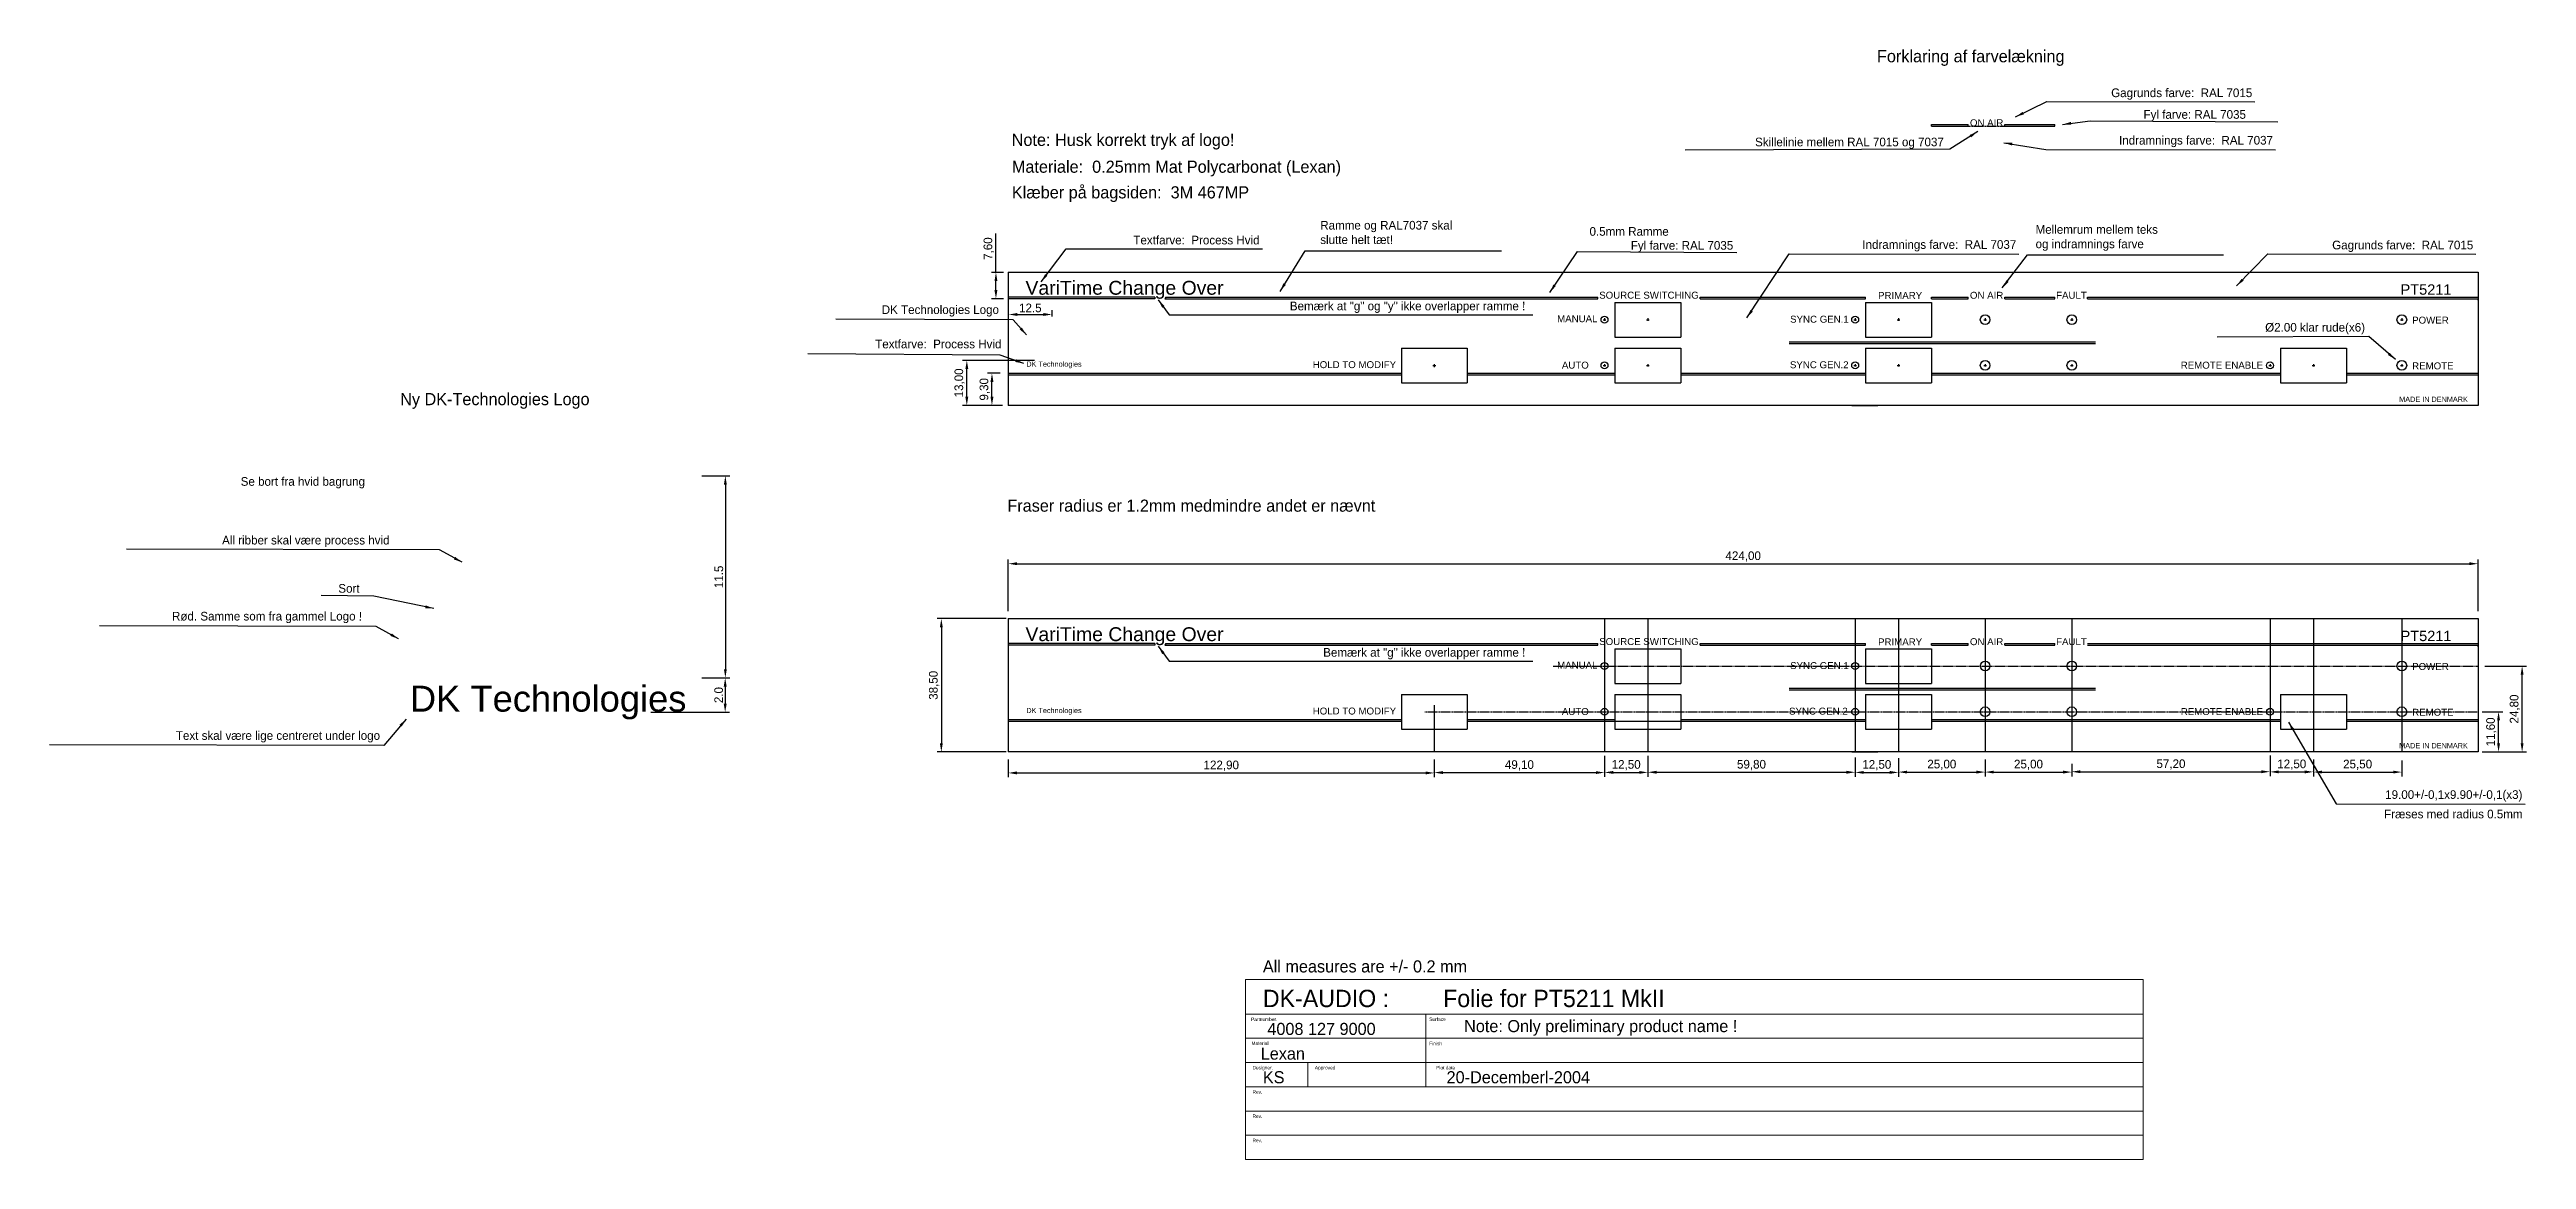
# Model space of a CAD drawing. Header units: millimetres. Extents: x 228 to 942, y 202 to 522.
import ezdxf

# ---------------------------------------------------------------- set-up
doc = ezdxf.new("R2010")
doc.units = ezdxf.units.MM
doc.header["$MEASUREMENT"] = 0
doc.linetypes.add('HIDDEN', pattern=[0.375, 0.25, -0.125])
doc.layers.add('Folie', color=4, linetype='Continuous')
doc.layers.add('Silketryk_1', color=2, linetype='Continuous')
doc.layers.add('Folie_dim', color=7, linetype='Continuous', lineweight=20)
doc.layers.add('Folie_head', color=2, linetype='Continuous', lineweight=20)
doc.styles.add('DK-Audio', font='ARIAL.TTF')
doc.dimstyles.new('ISO-25', dxfattribs={"dimtxt": 2.5, "dimasz": 2.5, "dimexe": 1.25, "dimexo": 0.625, "dimtad": 1, "dimzin": 1, "dimtxsty": 'Standard', "dimcen": 2.5, "dimadec": 0, "dimazin": 0, "dimtfac": 1, "dimtmove": 0, "dimatfit": 3, "dimfxl": 0, "dimarcsym": 0})

# ---------------------------------------------------------------- blocks, each defined once
blk = doc.blocks.new('*D62')
at = {"layer": 'DEFPOINTS', "color": 0}
for p in [(504.45, 317.7), (627.35, 317.7), (627.35, 313.15)]:
    blk.add_point(p, dxfattribs=at)
at = {"layer": 'Folie_dim', "color": 0, "lineweight": -2}
for p, q in [((504.45, 317.07), (504.45, 311.9)), ((627.35, 317.07), (627.35, 311.9)), ((506.95, 313.15), (624.85, 313.15))]:
    blk.add_line(p, q, dxfattribs=at)
at = {"layer": 'Folie_dim', "color": 0}
for points in [[(506.95, 313.57), (506.95, 312.73), (504.45, 313.15)], [(624.85, 313.57), (624.85, 312.73), (627.35, 313.15)]]:
    blk.add_solid(points, dxfattribs=at)
at = {"layer": 'Folie_dim', "color": 0, "insert": (565.9, 315.23), "char_height": 2.5, "attachment_point": 5}
blk.add_mtext('122,90', dxfattribs=at)
blk = doc.blocks.new('*D57')
at = {"layer": 'DEFPOINTS', "color": 0}
for p in [(504.45, 357.7), (485.15, 319.2), (504.45, 319.2)]:
    blk.add_point(p, dxfattribs=at)
at = {"layer": 'Folie_dim', "color": 0, "lineweight": -2}
for p, q in [((503.82, 357.7), (483.9, 357.7)), ((485.15, 355.2), (485.15, 321.7)), ((503.82, 319.2), (483.9, 319.2))]:
    blk.add_line(p, q, dxfattribs=at)
at = {"layer": 'Folie_dim', "color": 0}
for points in [[(484.73, 355.2), (485.57, 355.2), (485.15, 357.7)], [(484.73, 321.7), (485.57, 321.7), (485.15, 319.2)]]:
    blk.add_solid(points, dxfattribs=at)
at = {"layer": 'Folie_dim', "color": 0, "insert": (483.07, 338.45), "char_height": 2.5, "attachment_point": 5, "rotation": 90}
blk.add_mtext('38,50', dxfattribs=at)
blk = doc.blocks.new('*D69')
at = {"layer": 'DEFPOINTS', "color": 0}
for p in [(928.45, 373.55), (504.45, 359.2), (928.45, 359.2)]:
    blk.add_point(p, dxfattribs=at)
at = {"layer": 'Folie_dim', "color": 0, "lineweight": -2}
for p, q in [((504.45, 359.82), (504.45, 374.8)), ((506.95, 373.55), (925.95, 373.55)), ((928.45, 359.82), (928.45, 374.8))]:
    blk.add_line(p, q, dxfattribs=at)
at = {"layer": 'Folie_dim', "color": 0}
for points in [[(506.95, 373.97), (506.95, 373.13), (504.45, 373.55)], [(925.95, 373.97), (925.95, 373.13), (928.45, 373.55)]]:
    blk.add_solid(points, dxfattribs=at)
at = {"layer": 'Folie_dim', "color": 0, "insert": (716.45, 375.63), "char_height": 2.5, "attachment_point": 5}
blk.add_mtext('424,00', dxfattribs=at)
blk = doc.blocks.new('*D74')
at = {"layer": 'DEFPOINTS', "color": 0}
for p in [(415.4, 398.9), (415.4, 340.6), (422.85, 340.6)]:
    blk.add_point(p, dxfattribs=at)
at = {"layer": 'Silketryk_1', "color": 0, "lineweight": -2}
for p, q in [((416.02, 398.9), (424.1, 398.9)), ((422.85, 396.4), (422.85, 343.1)), ((416.02, 340.6), (424.1, 340.6))]:
    blk.add_line(p, q, dxfattribs=at)
at = {"layer": 'Silketryk_1', "color": 0}
for points in [[(422.43, 396.4), (423.27, 396.4), (422.85, 398.9)], [(422.43, 343.1), (423.27, 343.1), (422.85, 340.6)]]:
    blk.add_solid(points, dxfattribs=at)
at = {"layer": 'Silketryk_1', "color": 0, "insert": (420.97, 369.75), "char_height": 2.5, "attachment_point": 5, "rotation": 90}
blk.add_mtext('11.5', dxfattribs=at)
blk = doc.blocks.new('*D75')
at = {"layer": 'DEFPOINTS', "color": 0}
for p in [(504.55, 444.25), (517.1, 445.5), (517.1, 444.25)]:
    blk.add_point(p, dxfattribs=at)
at = {"layer": 'Silketryk_1', "color": 0, "lineweight": -2}
for p, q in [((504.55, 444.88), (504.55, 446.75)), ((507.05, 445.5), (514.6, 445.5)), ((517.1, 444.88), (517.1, 446.75))]:
    blk.add_line(p, q, dxfattribs=at)
at = {"layer": 'Silketryk_1', "color": 0}
for points in [[(507.05, 445.92), (507.05, 445.08), (504.55, 445.5)], [(514.6, 445.92), (514.6, 445.08), (517.1, 445.5)]]:
    blk.add_solid(points, dxfattribs=at)
at = {"layer": 'Silketryk_1', "color": 0, "insert": (510.82, 447.38), "char_height": 2.5, "attachment_point": 5}
blk.add_mtext('12.5', dxfattribs=at)
blk = doc.blocks.new('*D76')
at = {"layer": 'DEFPOINTS', "color": 0}
for p in [(492.5, 432.25), (512.6, 432.25), (503.45, 419.25)]:
    blk.add_point(p, dxfattribs=at)
at = {"layer": 'Silketryk_1', "color": 0, "lineweight": -2}
for p, q in [((511.98, 432.25), (491.25, 432.25)), ((492.5, 421.75), (492.5, 429.75)), ((502.82, 419.25), (491.25, 419.25))]:
    blk.add_line(p, q, dxfattribs=at)
at = {"layer": 'Silketryk_1', "color": 0}
for points in [[(492.08, 429.75), (492.92, 429.75), (492.5, 432.25)], [(492.08, 421.75), (492.92, 421.75), (492.5, 419.25)]]:
    blk.add_solid(points, dxfattribs=at)
at = {"layer": 'Silketryk_1', "color": 0, "insert": (490.42, 425.75), "char_height": 2.5, "attachment_point": 5, "rotation": 90}
blk.add_mtext('13,00', dxfattribs=at)
blk = doc.blocks.new('*D77')
at = {"layer": 'DEFPOINTS', "color": 0}
for p in [(418.95, 340.6), (400.75, 330.65), (422.8, 330.65)]:
    blk.add_point(p, dxfattribs=at)
at = {"layer": 'Silketryk_1', "color": 0, "lineweight": -2}
for p, q in [((419.57, 340.6), (424.05, 340.6)), ((422.8, 338.1), (422.8, 333.15)), ((401.38, 330.65), (424.05, 330.65))]:
    blk.add_line(p, q, dxfattribs=at)
at = {"layer": 'Silketryk_1', "color": 0}
for points in [[(422.38, 338.1), (423.22, 338.1), (422.8, 340.6)], [(422.38, 333.15), (423.22, 333.15), (422.8, 330.65)]]:
    blk.add_solid(points, dxfattribs=at)
at = {"layer": 'Silketryk_1', "color": 0, "insert": (420.93, 335.63), "char_height": 2.5, "attachment_point": 5, "rotation": 90}
blk.add_mtext('2.0', dxfattribs=at)
blk = doc.blocks.new('*D104')
at = {"layer": 'DEFPOINTS', "color": 0}
for p in [(499.75, 428.55), (502.75, 428.55), (502.75, 419.25)]:
    blk.add_point(p, dxfattribs=at)
at = {"layer": 'Silketryk_1', "color": 0, "lineweight": -2}
for p, q in [((502.12, 428.55), (498.5, 428.55)), ((499.75, 421.75), (499.75, 426.05)), ((502.12, 419.25), (498.5, 419.25))]:
    blk.add_line(p, q, dxfattribs=at)
at = {"layer": 'Silketryk_1', "color": 0}
for points in [[(499.33, 426.05), (500.17, 426.05), (499.75, 428.55)], [(499.33, 421.75), (500.17, 421.75), (499.75, 419.25)]]:
    blk.add_solid(points, dxfattribs=at)
at = {"layer": 'Silketryk_1', "color": 0, "insert": (497.67, 423.9), "char_height": 2.5, "attachment_point": 5, "rotation": 90}
blk.add_mtext('9,30', dxfattribs=at)
blk = doc.blocks.new('*D105')
at = {"layer": 'DEFPOINTS', "color": 0}
for p in [(500.9, 457.65), (503.7, 457.65), (503.7, 450.05)]:
    blk.add_point(p, dxfattribs=at)
at = {"layer": 'Silketryk_1', "color": 0, "lineweight": -2}
for p, q in [((500.9, 457.65), (500.9, 468.9)), ((503.07, 457.65), (499.65, 457.65)), ((500.9, 452.55), (500.9, 455.15)), ((503.07, 450.05), (499.65, 450.05))]:
    blk.add_line(p, q, dxfattribs=at)
at = {"layer": 'Silketryk_1', "color": 0}
for points in [[(500.48, 455.15), (501.32, 455.15), (500.9, 457.65)], [(500.48, 452.55), (501.32, 452.55), (500.9, 450.05)]]:
    blk.add_solid(points, dxfattribs=at)
at = {"layer": 'Silketryk_1', "color": 0, "insert": (498.82, 464.53), "char_height": 2.5, "attachment_point": 5, "rotation": 90}
blk.add_mtext('7,60', dxfattribs=at)
blk = doc.blocks.new('*D119')
at = {"layer": 'DEFPOINTS', "color": 0}
for p in [(929.8, 344), (941.15, 344), (929.8, 319.2)]:
    blk.add_point(p, dxfattribs=at)
at = {"layer": 'Silketryk_1', "color": 0, "lineweight": -2}
for p, q in [((930.43, 344), (942.4, 344)), ((941.15, 321.7), (941.15, 341.5)), ((930.43, 319.2), (942.4, 319.2))]:
    blk.add_line(p, q, dxfattribs=at)
at = {"layer": 'Silketryk_1', "color": 0}
for points in [[(940.73, 341.5), (941.57, 341.5), (941.15, 344)], [(940.73, 321.7), (941.57, 321.7), (941.15, 319.2)]]:
    blk.add_solid(points, dxfattribs=at)
at = {"layer": 'Silketryk_1', "color": 0, "insert": (939.07, 331.6), "char_height": 2.5, "attachment_point": 5, "rotation": 90}
blk.add_mtext('24,80', dxfattribs=at)
blk = doc.blocks.new('*D118')
at = {"layer": 'DEFPOINTS', "color": 0}
for p in [(929, 330.8), (934.35, 330.8), (929, 319.2)]:
    blk.add_point(p, dxfattribs=at)
at = {"layer": 'Silketryk_1', "color": 0, "lineweight": -2}
for p, q in [((929.62, 330.8), (935.6, 330.8)), ((934.35, 321.7), (934.35, 328.3)), ((929.62, 319.2), (935.6, 319.2))]:
    blk.add_line(p, q, dxfattribs=at)
at = {"layer": 'Silketryk_1', "color": 0}
for points in [[(933.93, 328.3), (934.77, 328.3), (934.35, 330.8)], [(933.93, 321.7), (934.77, 321.7), (934.35, 319.2)]]:
    blk.add_solid(points, dxfattribs=at)
at = {"layer": 'Silketryk_1', "color": 0, "insert": (932.27, 325), "char_height": 2.5, "attachment_point": 5, "rotation": 90}
blk.add_mtext('11,60', dxfattribs=at)
blk = doc.blocks.new('*D121')
at = {"layer": 'DEFPOINTS', "color": 0}
for p in [(627.35, 316.45), (676.45, 316.45), (676.45, 313.25)]:
    blk.add_point(p, dxfattribs=at)
at = {"layer": 'Folie_dim', "color": 0, "lineweight": -2}
for p, q in [((627.35, 315.82), (627.35, 312)), ((676.45, 315.82), (676.45, 312)), ((629.85, 313.25), (673.95, 313.25))]:
    blk.add_line(p, q, dxfattribs=at)
at = {"layer": 'Folie_dim', "color": 0}
for points in [[(629.85, 313.67), (629.85, 312.83), (627.35, 313.25)], [(673.95, 313.67), (673.95, 312.83), (676.45, 313.25)]]:
    blk.add_solid(points, dxfattribs=at)
at = {"layer": 'Folie_dim', "color": 0, "insert": (651.9, 315.33), "char_height": 2.5, "attachment_point": 5}
blk.add_mtext('49,10', dxfattribs=at)
blk = doc.blocks.new('*D122')
at = {"layer": 'DEFPOINTS', "color": 0}
for p in [(676.45, 318.7), (688.95, 318.7), (688.95, 313.3)]:
    blk.add_point(p, dxfattribs=at)
at = {"layer": 'Folie_dim', "color": 0, "lineweight": -2}
for p, q in [((676.45, 318.07), (676.45, 312.05)), ((688.95, 318.07), (688.95, 312.05)), ((678.95, 313.3), (686.45, 313.3))]:
    blk.add_line(p, q, dxfattribs=at)
at = {"layer": 'Folie_dim', "color": 0}
for points in [[(678.95, 313.72), (678.95, 312.88), (676.45, 313.3)], [(686.45, 313.72), (686.45, 312.88), (688.95, 313.3)]]:
    blk.add_solid(points, dxfattribs=at)
at = {"layer": 'Folie_dim', "color": 0, "insert": (682.7, 315.38), "char_height": 2.5, "attachment_point": 5}
blk.add_mtext('12,50', dxfattribs=at)
blk = doc.blocks.new('*D123')
at = {"layer": 'DEFPOINTS', "color": 0}
for p in [(688.95, 318.25), (748.75, 318.25), (748.75, 313.35)]:
    blk.add_point(p, dxfattribs=at)
at = {"layer": 'Folie_dim', "color": 0, "lineweight": -2}
for p, q in [((688.95, 317.62), (688.95, 312.1)), ((748.75, 317.62), (748.75, 312.1)), ((691.45, 313.35), (746.25, 313.35))]:
    blk.add_line(p, q, dxfattribs=at)
at = {"layer": 'Folie_dim', "color": 0}
for points in [[(691.45, 313.77), (691.45, 312.93), (688.95, 313.35)], [(746.25, 313.77), (746.25, 312.93), (748.75, 313.35)]]:
    blk.add_solid(points, dxfattribs=at)
at = {"layer": 'Folie_dim', "color": 0, "insert": (718.85, 315.43), "char_height": 2.5, "attachment_point": 5}
blk.add_mtext('59,80', dxfattribs=at)
blk = doc.blocks.new('*D124')
at = {"layer": 'DEFPOINTS', "color": 0}
for p in [(748.75, 318), (761.25, 318), (761.25, 313.3)]:
    blk.add_point(p, dxfattribs=at)
at = {"layer": 'Folie_dim', "color": 0, "lineweight": -2}
for p, q in [((748.75, 317.38), (748.75, 312.05)), ((761.25, 317.38), (761.25, 312.05)), ((751.25, 313.3), (758.75, 313.3))]:
    blk.add_line(p, q, dxfattribs=at)
at = {"layer": 'Folie_dim', "color": 0}
for points in [[(751.25, 313.72), (751.25, 312.88), (748.75, 313.3)], [(758.75, 313.72), (758.75, 312.88), (761.25, 313.3)]]:
    blk.add_solid(points, dxfattribs=at)
at = {"layer": 'Folie_dim', "color": 0, "insert": (755, 315.38), "char_height": 2.5, "attachment_point": 5}
blk.add_mtext('12,50', dxfattribs=at)
blk = doc.blocks.new('*D125')
at = {"layer": 'DEFPOINTS', "color": 0}
for p in [(761.25, 317.65), (786.25, 317.65), (786.25, 313.4)]:
    blk.add_point(p, dxfattribs=at)
at = {"layer": 'Folie_dim', "color": 0, "lineweight": -2}
for p, q in [((761.25, 317.02), (761.25, 312.15)), ((786.25, 317.02), (786.25, 312.15)), ((763.75, 313.4), (783.75, 313.4))]:
    blk.add_line(p, q, dxfattribs=at)
at = {"layer": 'Folie_dim', "color": 0}
for points in [[(763.75, 313.82), (763.75, 312.98), (761.25, 313.4)], [(783.75, 313.82), (783.75, 312.98), (786.25, 313.4)]]:
    blk.add_solid(points, dxfattribs=at)
at = {"layer": 'Folie_dim', "color": 0, "insert": (773.75, 315.48), "char_height": 2.5, "attachment_point": 5}
blk.add_mtext('25,00', dxfattribs=at)
blk = doc.blocks.new('*D126')
at = {"layer": 'DEFPOINTS', "color": 0}
for p in [(786.25, 316.07), (811.25, 316.07), (811.25, 313.4)]:
    blk.add_point(p, dxfattribs=at)
at = {"layer": 'Folie_dim', "color": 0, "lineweight": -2}
for p, q in [((786.25, 315.45), (786.25, 312.15)), ((811.25, 315.45), (811.25, 312.15)), ((788.75, 313.4), (808.75, 313.4))]:
    blk.add_line(p, q, dxfattribs=at)
at = {"layer": 'Folie_dim', "color": 0}
for points in [[(788.75, 313.82), (788.75, 312.98), (786.25, 313.4)], [(808.75, 313.82), (808.75, 312.98), (811.25, 313.4)]]:
    blk.add_solid(points, dxfattribs=at)
at = {"layer": 'Folie_dim', "color": 0, "insert": (798.75, 315.48), "char_height": 2.5, "attachment_point": 5}
blk.add_mtext('25,00', dxfattribs=at)
blk = doc.blocks.new('*D127')
at = {"layer": 'DEFPOINTS', "color": 0}
for p in [(811.25, 316.45), (868.45, 318.8), (868.45, 313.5)]:
    blk.add_point(p, dxfattribs=at)
at = {"layer": 'Folie_dim', "color": 0, "lineweight": -2}
for p, q in [((811.25, 315.82), (811.25, 312.25)), ((868.45, 318.18), (868.45, 312.25)), ((813.75, 313.5), (865.95, 313.5))]:
    blk.add_line(p, q, dxfattribs=at)
at = {"layer": 'Folie_dim', "color": 0}
for points in [[(813.75, 313.92), (813.75, 313.08), (811.25, 313.5)], [(865.95, 313.92), (865.95, 313.08), (868.45, 313.5)]]:
    blk.add_solid(points, dxfattribs=at)
at = {"layer": 'Folie_dim', "color": 0, "insert": (839.85, 315.58), "char_height": 2.5, "attachment_point": 5}
blk.add_mtext('57,20', dxfattribs=at)
blk = doc.blocks.new('*D128')
at = {"layer": 'DEFPOINTS', "color": 0}
for p in [(868.45, 317.65), (880.95, 317.65), (880.95, 313.45)]:
    blk.add_point(p, dxfattribs=at)
at = {"layer": 'Folie_dim', "color": 0, "lineweight": -2}
for p, q in [((868.45, 317.02), (868.45, 312.2)), ((880.95, 317.02), (880.95, 312.2)), ((870.95, 313.45), (878.45, 313.45))]:
    blk.add_line(p, q, dxfattribs=at)
at = {"layer": 'Folie_dim', "color": 0}
for points in [[(870.95, 313.87), (870.95, 313.03), (868.45, 313.45)], [(878.45, 313.87), (878.45, 313.03), (880.95, 313.45)]]:
    blk.add_solid(points, dxfattribs=at)
at = {"layer": 'Folie_dim', "color": 0, "insert": (874.7, 315.53), "char_height": 2.5, "attachment_point": 5}
blk.add_mtext('12,50', dxfattribs=at)
blk = doc.blocks.new('*D129')
at = {"layer": 'DEFPOINTS', "color": 0}
for p in [(880.95, 317.4), (906.45, 317.4), (906.45, 313.4)]:
    blk.add_point(p, dxfattribs=at)
at = {"layer": 'Folie_dim', "color": 0, "lineweight": -2}
for p, q in [((880.95, 316.77), (880.95, 312.15)), ((906.45, 316.77), (906.45, 312.15)), ((883.45, 313.4), (903.95, 313.4))]:
    blk.add_line(p, q, dxfattribs=at)
at = {"layer": 'Folie_dim', "color": 0}
for points in [[(883.45, 313.82), (883.45, 312.98), (880.95, 313.4)], [(903.95, 313.82), (903.95, 312.98), (906.45, 313.4)]]:
    blk.add_solid(points, dxfattribs=at)
at = {"layer": 'Folie_dim', "color": 0, "insert": (893.7, 315.48), "char_height": 2.5, "attachment_point": 5}
blk.add_mtext('25,50', dxfattribs=at)

msp = doc.modelspace()

# ---------------------------------------------------------------- linework, layer by layer
at = {"layer": 'Folie', "linetype": 'HIDDEN'}
for p, q in [((781.35, 499.85), (792.05, 499.85)), ((661.6, 344), (928.45, 344)), ((624.6, 330.8), (928.45, 330.8))]:
    msp.add_line(p, q, dxfattribs=at)
at = {"layer": 'Folie'}
for p, q in [((504.45, 457.7), (729.05, 457.7)), ((504.45, 457.7), (504.45, 419.2)), ((729.05, 457.7), (729.1, 457.7)), ((729.1, 457.7), (730.3, 457.7)), ((730.3, 457.7), (737.2, 457.7)), ((737.2, 457.7), (928.45, 457.7)), ((928.45, 457.7), (928.45, 419.2)), ((676.05, 444), (676.85, 444)), ((676.45, 444.4), (676.45, 443.65)), ((679.45, 449), (698.45, 449)), ((679.45, 449), (679.45, 439)), ((688.55, 444), (689.35, 444)), ((688.95, 444.4), (688.95, 443.65)), ((698.45, 449), (698.45, 439)), ((748.35, 444), (749.15, 444)), ((748.75, 444.4), (748.75, 443.65)), ((751.75, 449), (770.75, 449)), ((751.75, 449), (751.75, 439)), ((760.85, 444), (761.65, 444)), ((761.25, 444.4), (761.25, 443.65)), ((770.75, 449), (770.75, 439)), ((785.85, 444), (786.65, 444)), ((786.25, 444.4), (786.25, 443.65)), ((810.85, 444), (811.65, 444)), ((811.25, 444.4), (811.25, 443.65)), ((906.05, 444), (906.85, 444)), ((906.45, 444.4), (906.45, 443.65)), ((679.45, 439), (698.45, 439)), ((751.75, 439), (770.75, 439)), ((617.85, 435.8), (617.85, 425.8)), ((617.85, 435.8), (636.85, 435.8)), ((626.95, 430.8), (627.75, 430.8)), ((627.35, 431.2), (627.35, 430.3)), ((636.85, 435.8), (636.85, 425.8)), ((676.05, 430.8), (676.85, 430.8)), ((676.45, 431.2), (676.45, 430.45)), ((679.45, 435.8), (679.45, 425.8)), ((679.45, 435.8), (698.45, 435.8)), ((688.55, 430.8), (689.35, 430.8)), ((688.95, 431.2), (688.95, 430.45)), ((698.45, 435.8), (698.45, 425.8)), ((748.35, 430.8), (749.15, 430.8)), ((748.75, 431.2), (748.75, 430.45)), ((751.75, 435.8), (770.75, 435.8)), ((751.75, 435.8), (751.75, 425.8)), ((760.85, 430.8), (761.65, 430.8)), ((761.25, 431.2), (761.25, 430.45)), ((770.75, 435.8), (770.75, 425.8)), ((785.85, 430.8), (786.65, 430.8)), ((786.25, 431.2), (786.25, 430.45)), ((810.85, 430.8), (811.65, 430.8)), ((811.25, 431.2), (811.25, 430.45)), ((868.05, 430.8), (868.85, 430.8)), ((868.45, 431.2), (868.45, 430.45)), ((871.45, 435.8), (890.45, 435.8)), ((871.45, 435.8), (871.45, 425.8)), ((880.55, 430.8), (881.35, 430.8)), ((880.95, 431.2), (880.95, 430.45)), ((890.45, 435.8), (890.45, 425.8)), ((906.05, 430.8), (906.85, 430.8)), ((906.45, 431.2), (906.45, 430.45)), ((617.85, 425.8), (636.85, 425.8)), ((679.45, 425.8), (698.45, 425.8)), ((751.75, 425.8), (770.75, 425.8)), ((871.45, 425.8), (890.45, 425.8)), ((510.25, 419.2), (504.45, 419.2)), ((928.45, 419.2), (504.45, 419.2)), ((747.8, 419.2), (755.25, 419.2)), ((504.45, 357.7), (729.05, 357.7)), ((504.45, 357.7), (504.45, 319.2)), ((676.45, 357.7), (676.45, 319.2)), ((688.95, 357.7), (688.95, 319.2)), ((729.05, 357.7), (729.1, 357.7)), ((729.1, 357.7), (730.3, 357.7)), ((730.3, 357.7), (737.2, 357.7)), ((737.2, 357.7), (928.45, 357.7)), ((748.75, 357.7), (748.75, 319.2)), ((761.25, 357.7), (761.25, 319.2)), ((786.25, 357.7), (786.25, 319.2)), ((811.25, 357.7), (811.25, 319.2)), ((868.45, 357.7), (868.45, 319.2)), ((880.95, 357.7), (880.95, 319.2)), ((906.45, 357.7), (906.45, 319.2)), ((928.45, 357.7), (928.45, 319.2)), ((676.05, 344), (676.85, 344)), ((676.45, 344.4), (676.45, 343.65)), ((679.45, 349), (698.45, 349)), ((679.45, 349), (679.45, 339)), ((688.55, 344), (689.35, 344)), ((688.95, 344.4), (688.95, 343.65)), ((698.45, 349), (698.45, 339)), ((748.35, 344), (749.15, 344)), ((748.75, 344.4), (748.75, 343.65)), ((751.75, 349), (770.75, 349)), ((751.75, 349), (751.75, 339)), ((760.85, 344), (761.65, 344)), ((761.25, 344.4), (761.25, 343.65)), ((770.75, 349), (770.75, 339)), ((785.85, 344), (786.65, 344)), ((786.25, 344.4), (786.25, 343.65)), ((810.85, 344), (811.65, 344)), ((811.25, 344.4), (811.25, 343.65)), ((906.05, 344), (906.85, 344)), ((906.45, 344.4), (906.45, 343.65)), ((679.45, 339), (698.45, 339)), ((751.75, 339), (770.75, 339)), ((617.85, 335.8), (617.85, 325.8)), ((617.85, 335.8), (636.85, 335.8)), ((626.95, 330.8), (627.75, 330.8)), ((627.35, 332.7), (627.35, 319.2)), ((627.35, 331.2), (627.35, 330.3)), ((636.85, 335.8), (636.85, 325.8)), ((676.05, 330.8), (676.85, 330.8)), ((676.45, 331.2), (676.45, 330.45)), ((679.45, 335.8), (679.45, 325.8)), ((679.45, 335.8), (698.45, 335.8)), ((688.55, 330.8), (689.35, 330.8)), ((688.95, 331.2), (688.95, 330.45)), ((698.45, 335.8), (698.45, 325.8)), ((748.35, 330.8), (749.15, 330.8)), ((748.75, 331.2), (748.75, 330.45)), ((751.75, 335.8), (751.75, 325.8)), ((751.75, 335.8), (770.75, 335.8)), ((760.85, 330.8), (761.65, 330.8)), ((761.25, 331.2), (761.25, 330.45)), ((770.75, 335.8), (770.75, 325.8)), ((785.85, 330.8), (786.65, 330.8)), ((786.25, 331.2), (786.25, 330.45)), ((810.85, 330.8), (811.65, 330.8)), ((811.25, 331.2), (811.25, 330.45)), ((868.05, 330.8), (868.85, 330.8)), ((868.45, 331.2), (868.45, 330.45)), ((871.45, 335.8), (871.45, 325.8)), ((871.45, 335.8), (890.45, 335.8)), ((880.55, 330.8), (881.35, 330.8)), ((880.95, 331.2), (880.95, 330.45)), ((890.45, 335.8), (890.45, 325.8)), ((906.05, 330.8), (906.85, 330.8)), ((906.45, 331.2), (906.45, 330.45)), ((617.85, 325.8), (636.85, 325.8)), ((679.45, 328.1), (698.45, 328.1)), ((679.45, 325.8), (698.45, 325.8)), ((751.75, 325.8), (770.75, 325.8)), ((871.45, 325.8), (890.45, 325.8)), ((928.45, 319.2), (504.45, 319.2)), ((510.25, 319.2), (504.45, 319.2)), ((747.8, 319.2), (755.25, 319.2))]:
    msp.add_line(p, q, dxfattribs=at)
for centre, radius in [((676.45, 444), 1), ((748.75, 444), 1), ((786.25, 444), 1.4), ((811.25, 444), 1.4), ((906.45, 444), 1.4), ((676.45, 430.8), 1), ((748.75, 430.8), 1), ((786.25, 430.8), 1.4), ((811.25, 430.8), 1.4), ((868.45, 430.8), 1), ((906.45, 430.8), 1.4), ((676.45, 344), 1), ((748.75, 344), 1), ((786.25, 344), 1.4), ((811.25, 344), 1.4), ((906.45, 344), 1.4), ((676.45, 330.8), 1), ((748.75, 330.8), 1), ((786.25, 330.8), 1.4), ((811.25, 330.8), 1.4), ((868.45, 330.8), 1), ((906.45, 330.8), 1.4)]:
    msp.add_circle(centre, radius, dxfattribs=at)
at = {"layer": 'Folie_head'}
for p, q in [((572.9, 201.55), (572.9, 253.55)), ((572.9, 253.55), (831.862, 253.55)), ((831.862, 253.55), (831.862, 201.55)), ((831.862, 201.55), (572.9, 201.55))]:
    msp.add_line(p, q, dxfattribs=at)
at = {"layer": 'Folie_head', "color": 2}
for p, q in [((572.9, 243.55), (831.862, 243.55)), ((624.9, 243.55), (624.9, 236.55)), ((572.9, 236.55), (831.862, 236.55)), ((624.9, 236.55), (624.9, 229.55)), ((572.9, 229.55), (831.862, 229.55)), ((590.9, 229.55), (590.9, 222.55)), ((624.9, 229.55), (624.9, 222.55)), ((572.9, 222.55), (831.862, 222.55)), ((572.9, 215.55), (831.862, 215.55)), ((572.9, 208.55), (831.862, 208.55))]:
    msp.add_line(p, q, dxfattribs=at)
at = {"layer": 'Silketryk_1'}
for p, q in [((770.75, 500.35), (781.35, 500.35)), ((770.75, 499.85), (770.75, 500.35)), ((781.35, 499.85), (781.35, 500.35)), ((791.95, 500.35), (806.35, 500.35)), ((791.95, 499.85), (791.95, 500.35)), ((806.35, 499.85), (806.35, 500.35)), ((770.75, 499.85), (781.35, 499.85)), ((791.95, 499.85), (806.35, 499.85)), ((546.7, 450.55), (504.45, 450.55)), ((546.725, 450.55), (546.775, 450.05)), ((549.9, 450.55), (549.6, 450.05)), ((549.9, 450.55), (626.25, 450.55)), ((626.15, 450.55), (674.5, 450.55)), ((674.5, 450.05), (674.5, 450.55)), ((704.05, 450.55), (751.75, 450.55)), ((704.05, 450.05), (704.05, 450.55)), ((751.75, 450.05), (751.75, 450.55)), ((770.75, 450.55), (781.35, 450.55)), ((770.75, 450.05), (770.75, 450.55)), ((781.35, 450.05), (781.35, 450.55)), ((791.95, 450.55), (806.35, 450.55)), ((791.95, 450.05), (791.95, 450.55)), ((806.35, 450.05), (806.35, 450.55)), ((815.75, 450.05), (815.75, 450.55)), ((815.8, 450.55), (928.45, 450.55)), ((546.75, 450.05), (504.45, 450.05)), ((549.6, 450.05), (626.35, 450.05)), ((626.15, 450.05), (674.5, 450.05)), ((704.05, 450.05), (751.75, 450.05)), ((770.75, 450.05), (781.35, 450.05)), ((791.95, 450.05), (806.35, 450.05)), ((815.75, 450.05), (928.45, 450.05)), ((928.45, 449.6), (928.45, 450.1)), ((729.75, 437.65), (818.05, 437.65)), ((729.75, 437.15), (818.05, 437.15)), ((504.45, 428.55), (617.85, 428.55)), ((504.45, 428.05), (617.85, 428.05)), ((636.85, 428.55), (679.45, 428.55)), ((636.85, 428.05), (679.45, 428.05)), ((698.45, 428.55), (751.75, 428.55)), ((698.45, 428.05), (751.75, 428.05)), ((770.75, 428.55), (871.45, 428.55)), ((770.75, 428.05), (871.45, 428.05)), ((890.45, 428.55), (928.45, 428.55)), ((890.45, 428.05), (928.45, 428.05)), ((546.7, 350.55), (504.45, 350.55)), ((546.725, 350.55), (546.775, 350.05)), ((549.9, 350.55), (549.6, 350.05)), ((549.9, 350.55), (626.25, 350.55)), ((626.15, 350.55), (674.5, 350.55)), ((674.5, 350.05), (674.5, 350.55)), ((704.05, 350.05), (704.05, 350.55)), ((704.05, 350.55), (751.75, 350.55)), ((751.75, 350.05), (751.75, 350.55)), ((770.75, 350.55), (781.35, 350.55)), ((770.75, 350.05), (770.75, 350.55)), ((781.35, 350.05), (781.35, 350.55)), ((791.95, 350.55), (806.35, 350.55)), ((791.95, 350.05), (791.95, 350.55)), ((806.35, 350.05), (806.35, 350.55)), ((815.8, 350.55), (928.45, 350.55)), ((546.75, 350.05), (504.45, 350.05)), ((549.6, 350.05), (626.35, 350.05)), ((626.15, 350.05), (674.5, 350.05)), ((704.05, 350.05), (751.75, 350.05)), ((770.75, 350.05), (781.35, 350.05)), ((791.95, 350.05), (806.35, 350.05)), ((815.75, 350.05), (928.45, 350.05)), ((928.45, 349.6), (928.45, 350.1)), ((729.75, 337.65), (818.05, 337.65)), ((729.75, 337.15), (818.05, 337.15)), ((504.45, 328.55), (617.85, 328.55)), ((504.45, 328.05), (617.85, 328.05)), ((636.85, 328.55), (679.45, 328.55)), ((636.85, 328.05), (679.45, 328.05)), ((698.45, 328.55), (751.75, 328.55)), ((698.45, 328.05), (751.75, 328.05)), ((770.75, 328.55), (871.45, 328.55)), ((770.75, 328.05), (871.45, 328.05)), ((890.45, 328.55), (928.45, 328.55)), ((890.45, 328.05), (928.45, 328.05))]:
    msp.add_line(p, q, dxfattribs=at)

# ---------------------------------------------------------------- texts
at = {"layer": 'Folie_dim', "char_height": 2.5}
for s, insert, attachment_point in [('Gagrunds farve:  RAL 7015', (863.3, 507.5), 9), ('Fyl farve: RAL 7035', (861.483, 501.25), 9), ('Skillelinie mellem RAL 7015 og 7037', (774.333, 493.3), 9), ('Indramnings farve:  RAL 7037', (869.283, 493.8), 9), ('Ramme og RAL7037 skal \\Pslutte helt tæt!', (594.45, 472.517), 1), ('Textfarve:  Process Hvid', (576.95, 465.7), 9), ('0.5mm Ramme', (694.983, 468.2), 9), ('Fyl farve: RAL 7035', (713.583, 463.45), 9), ('Indramnings farve:  RAL 7037', (795.233, 463.7), 9), ('Mellemrum mellem teks \\Pog indramnings farve ', (800.8, 471.3), 1), ('Gagrunds farve:  RAL 7015', (927.05, 463.55), 9), ('DK Technologies Logo', (501.783, 444.9), 9), ('Bemærk at "g" og "y" ikke overlapper ramme !', (653.6, 445.95), 9), ('Ø2.00 klar rude(x6)', (895.833, 439.8), 9), ('Textfarve:  Process Hvid', (502.483, 435.7), 9), ('Se bort fra hvid bagrung', (318.9, 395.3), 9), ('All ribber skal være process hvid', (325.983, 378.35), 9), ('Sort', (317.333, 365.15), 9), ('Rød. Samme som fra gammel Logo !', (318.033, 356.4), 9), ('Bemærk at "g" ikke overlapper ramme !', (653.6, 345.95), 9), ('Text skal være lige centreret under logo', (323.25, 321.95), 9), ('19.00+/-0,1x9.90+/-0,1(x3)', (941.233, 304.9), 9), ('Fræses med radius 0.5mm', (941.283, 300), 9)]:
    msp.add_mtext(s, dxfattribs=dict(at, insert=insert, attachment_point=attachment_point))
at = {"layer": 'Folie_head', "color": 2}
for s, p in [('Forklaring af farvelækning', (755.05, 518.317)), ('Note: Husk korrekt tryk af logo!', (505.45, 494.167)), ('Materiale:  0.25mm Mat Polycarbonat (Lexan)', (505.5, 486.417)), ('Klæber på bagsiden:  3M 467MP', (505.5, 479.017)), ('Ny DK-Technologies Logo', (329.05, 419.317)), ('Fraser radius er 1.2mm medmindre andet er nævnt', (504.2, 388.567)), ('All measures are +/- 0.2 mm', (577.9, 255.55)), ('4008 127 9000', (579.2, 237.5)), ('Note: Only preliminary product name !', (635.95, 238.317)), ('Lexan', (577.288, 230.376)), ('KS', (577.9, 223.55)), ('20-Decemberl-2004', (630.9, 223.55))]:
    msp.add_text(s, height=3.5, dxfattribs=at).set_placement(p)
at = {"layer": 'Folie_head'}
for s, p in [('DK-AUDIO :', (577.9, 245.55)), ('Folie for PT5211 MkII', (629.9, 245.55))]:
    msp.add_text(s, height=5, dxfattribs=at).set_placement(p)
at = {"layer": 'Folie_head', "color": 7}
for s, p in [('Partnumber.', (574.487, 241.507)), ('Surface', (625.9, 241.55)), ('Material', (574.618, 234.611)), ('Finish', (625.9, 234.55)), ('Designer.', (574.9, 227.55)), ('Rev.', (574.9, 220.55)), ('Approved', (592.9, 227.55)), ('Plot date', (627.9, 227.55)), ('Rev.', (574.9, 213.55)), ('Rev.', (574.9, 206.55))]:
    msp.add_text(s, height=1, dxfattribs=at).set_placement(p)
at = {"layer": 'Silketryk_1', "style": 'DK-Audio'}
for s, height, p in [('ON AIR', 2, (781.867, 499.846)), ('VariTime Change Over', 4, (509.422, 451.208)), ('SOURCE SWITCHING', 2, (674.924, 450.074)), ('PRIMARY', 2, (755.355, 449.989)), ('ON AIR', 2, (781.867, 450.046)), ('FAULT', 2, (806.717, 450.046)), ('PT5211', 3, (906.091, 451.209)), ('MANUAL', 2, (662.783, 443.277)), ('SYNC GEN.1', 2, (729.988, 443.138)), ('POWER', 2, (909.424, 442.871)), ('DK Technologies', 1.5, (509.669, 430.428)), ('HOLD TO MODIFY', 2, (592.281, 430.02)), ('AUTO', 2, (664.159, 429.882)), ('SYNC GEN.2', 2, (729.938, 429.988)), ('REMOTE ENABLE', 2, (842.675, 429.866)), ('REMOTE', 2, (909.424, 429.671)), ('MADE IN DENMARK', 1.5, (905.696, 420.273)), ('VariTime Change Over', 4, (509.422, 351.208)), ('SOURCE SWITCHING', 2, (674.924, 350.074)), ('PRIMARY', 2, (755.355, 349.989)), ('ON AIR', 2, (781.867, 350.046)), ('FAULT', 2, (806.717, 350.046)), ('PT5211', 3, (906.091, 351.209)), ('MANUAL', 2, (662.783, 343.277)), ('SYNC GEN.1', 2, (729.988, 343.138)), ('POWER', 2, (909.424, 342.871)), ('DK Technologies', 7.5, (331.846, 330.842)), ('DK Technologies', 1.5, (509.669, 330.428)), ('HOLD TO MODIFY', 2, (592.281, 330.02)), ('AUTO', 2, (664.159, 329.882)), ('SYNC GEN.2', 2, (729.688, 329.988)), ('REMOTE ENABLE', 2, (842.675, 329.866)), ('REMOTE', 2, (909.424, 329.671)), ('MADE IN DENMARK', 1.5, (905.696, 320.273))]:
    msp.add_text(s, height=height, dxfattribs=at).set_placement(p)

# ---------------------------------------------------------------- dimensions: what is measured, and where the dimension line sits
at = {"layer": 'Folie_dim'}
for base, p1, p2, picture, middle in [((928.45, 373.55), (504.45, 359.2), (928.45, 359.2), '*D69', (716.45, 375.633)), ((627.35, 313.15), (504.45, 317.7), (627.35, 317.7), '*D62', (565.9, 315.233)), ((676.45, 313.25), (627.35, 316.45), (676.45, 316.45), '*D121', (651.9, 315.333)), ((688.95, 313.3), (676.45, 318.7), (688.95, 318.7), '*D122', (682.7, 315.383)), ((748.75, 313.35), (688.95, 318.25), (748.75, 318.25), '*D123', (718.85, 315.433)), ((761.25, 313.3), (748.75, 318), (761.25, 318), '*D124', (755, 315.383)), ((786.25, 313.4), (761.25, 317.65), (786.25, 317.65), '*D125', (773.75, 315.483)), ((811.25, 313.4), (786.25, 316.071), (811.25, 316.071), '*D126', (798.75, 315.483)), ((868.45, 313.5), (811.25, 316.45), (868.45, 318.8), '*D127', (839.85, 315.583))]:
    dim = msp.add_linear_dim(base=base, p1=p1, p2=p2, dimstyle='ISO-25', dxfattribs=at)
    dim.commit()
    dim.dimension.update_dxf_attribs({"geometry": picture, "text_midpoint": middle})
dim = msp.add_linear_dim(base=(485.15, 319.2), p1=(504.45, 357.7), p2=(504.45, 319.2), angle=90, dimstyle='ISO-25', dxfattribs=at)
dim.commit()
dim.dimension.update_dxf_attribs({"geometry": '*D57', "text_midpoint": (483.067, 338.45)})
for p1, p2, distance, picture, middle in [((868.45, 317.65), (880.95, 317.65), -4.2, '*D128', (874.7, 315.533)), ((880.95, 317.4), (906.45, 317.4), -4, '*D129', (893.7, 315.483))]:
    dim = msp.add_aligned_dim(p1=p1, p2=p2, distance=distance, dimstyle='ISO-25', dxfattribs=at)
    dim.commit()
    dim.dimension.update_dxf_attribs({"geometry": picture, "text_midpoint": middle})
at = {"layer": 'Silketryk_1'}
for base, p1, p2, picture, middle in [((500.9, 457.65), (503.7, 450.05), (503.7, 457.65), '*D105', (498.817, 464.525)), ((492.5, 432.25), (503.45, 419.25), (512.6, 432.25), '*D76', (490.417, 425.75)), ((499.75, 428.55), (502.75, 419.25), (502.75, 428.55), '*D104', (497.667, 423.9)), ((941.15, 344), (929.8, 319.2), (929.8, 344), '*D119', (939.067, 331.6)), ((934.35, 330.8), (929, 319.2), (929, 330.8), '*D118', (932.267, 325))]:
    dim = msp.add_linear_dim(base=base, p1=p1, p2=p2, angle=90, dimstyle='ISO-25', dxfattribs=at)
    dim.commit()
    dim.dimension.update_dxf_attribs({"geometry": picture, "text_midpoint": middle})
dim = msp.add_linear_dim(base=(517.1, 445.5), p1=(504.55, 444.25), p2=(517.1, 444.25), text='12.5', dimstyle='ISO-25', dxfattribs=at)
dim.commit()
dim.dimension.update_dxf_attribs({"geometry": '*D75', "text_midpoint": (510.825, 447.375)})
dim = msp.add_linear_dim(base=(422.85, 340.6), p1=(415.4, 398.9), p2=(415.4, 340.6), angle=90, text='11.5', dimstyle='ISO-25', dxfattribs=at)
dim.commit()
dim.dimension.update_dxf_attribs({"geometry": '*D74', "text_midpoint": (422.85, 369.75), "dimtype": 160})
dim = msp.add_linear_dim(base=(422.8, 330.65), p1=(418.95, 340.6), p2=(400.75, 330.65), angle=90, text='2.0', dimstyle='ISO-25', dxfattribs=at)
dim.commit()
dim.dimension.update_dxf_attribs({"geometry": '*D77', "text_midpoint": (420.925, 335.625)})

# ---------------------------------------------------------------- leaders
at = {"layer": 'Folie_dim'}
for points in [[(795.05, 502.55), (804, 507), (864, 506.9)], [(808.55, 500.35), (816.55, 501.45), (870.65, 501.15)], [(784.1, 498.3), (776.1, 493.272), (699.75, 492.972)], [(791.6, 495.1), (803.8, 493.15), (870, 493.05)], [(513.9, 454.9), (521.15, 464.5), (577.75, 464.5)], [(582.85, 452.15), (590.1, 463.9), (646.7, 463.9)], [(660.65, 451.85), (668.65, 463.65), (714.6, 463.35)], [(717.55, 444.55), (729.75, 463.05), (795.95, 462.95)], [(791.2, 453.15), (798.45, 462.75), (855.05, 462.75)], [(858.8, 453.75), (867.75, 463.05), (927.75, 462.95)], [(509.7, 439.6), (505.85, 443.95), (454.75, 444.15)], [(547.7, 449.7), (550.9, 445.45), (655.75, 445.45)], [(904.6, 432.5), (896.9, 439.1), (853.15, 439)], [(508.95, 431.35), (502.1, 433.8), (446.65, 434.15)], [(346.9, 373.95), (340.4, 377.55), (250.1, 377.75)], [(338.8, 360.6), (321.4, 364.2), (306.25, 364.4)], [(328.6, 351.85), (322.1, 355.45), (242.3, 355.65)], [(547.7, 349.7), (550.9, 345.45), (655.75, 345.45)], [(330.8, 328.7), (324.3, 321.1), (227.9, 321.3)], [(873.75, 327.85), (887.55, 304.2), (942.05, 304.1)]]:
    msp.add_leader(points, dimstyle='ISO-25', override={"dimgap": 0.625, "dimtad": 0}, dxfattribs=at)

doc.saveas('drawing.dxf')
